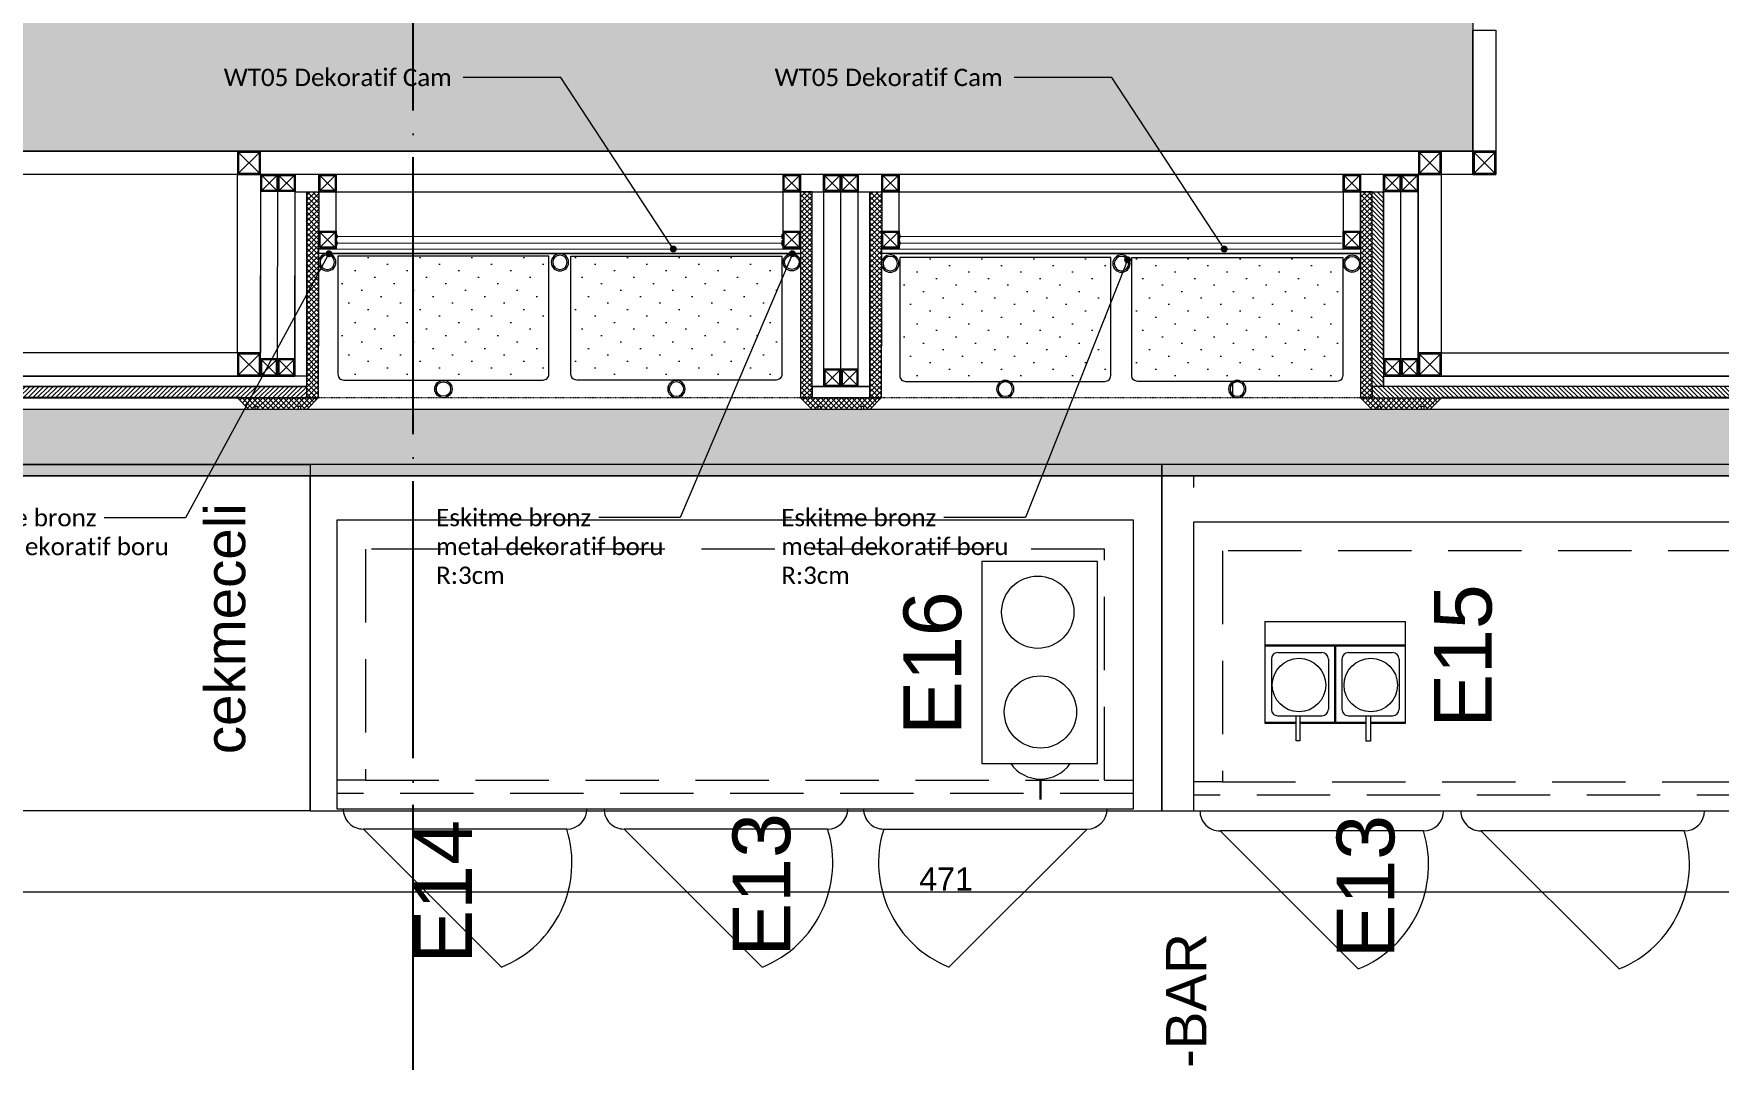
# Model space of a CAD drawing. Header units: millimetres. Extents: x 29001 to 40804, y -8833 to -5892.
# Drawn here: x 33113.3 to 33405.1, y -6345.8 to -6168.1 of the extents above; entities that cross this region are included whole.
import ezdxf
from ezdxf import colors
from ezdxf.entities.mleader import LeaderData, LeaderLine
from ezdxf.math import Vec2, Vec3
from ezdxf.xclip import XClip

# ---------------------------------------------------------------- set-up
doc = ezdxf.new("R2010")
doc.units = ezdxf.units.MM
for name, pattern in [('( Hidden )', [0.375, 0.25, -0.125]), ('DASHDOT', [14, 12, -1, 0, -1]), ('DASHED', [19.05, 12.7, -6.35]), ('DOT', [3.002, 0.002, -3])]:
    doc.linetypes.add(name, pattern=pattern)
doc.layers.get('0').update_dxf_attribs({"lineweight": 0})
doc.layers.get('Defpoints').update_dxf_attribs({"lineweight": 0})
for name, color, linetype, lineweight in [('0 @ 1', 7, 'Continuous', 0), ('AD', 1, 'Continuous', 0), ('AK', 7, 'Continuous', 0), ('Auto-Aydinlatma', 50, 'Continuous', 0), ('Auto-Olcu', 33, 'Continuous', 0), ('Auto-Yazi', 7, 'Continuous', 0), ('mutfak-Ekipman', 4, 'Continuous', 0), ('mutfak-poz no', 7, 'Continuous', 0), ('mutfak-tavuk', 2, 'Continuous', 0), ('xxx_Auto_Duvar_Duvar Plan Kesit', 7, 'Continuous', 0), ('xxx_Auto_Kaplama_Ahşap', 34, 'Continuous', 0), ('xxx_Auto_Kaplama_Ahşap Tarama', 16, 'Continuous', 0), ('xxx_Auto_Kaplama_Aluminyum', 133, 'Continuous', 0), ('xxx_Auto_Kaplama_Cam', 190, 'Continuous', 0), ('xxx_Auto_Kaplama_Mermer', 23, 'Continuous', 0), ('xxx_Auto_Kaplama_Mermer Tarama @ 1', 45, 'Continuous', 0), ('xxx_Auto_Konstruksiyon_Metal', 141, 'Continuous', 0), ('xxx_Auto_Tefris_Aydinlatma', 50, 'Continuous', 0), ('xxx_Auto_Tefris_Silik', 252, 'Continuous', 0), ('xxx_Auto_Yardimci_Yazi', 7, 'Continuous', 0)]:
    doc.layers.add(name, color=color, linetype=linetype, lineweight=lineweight)
doc.styles.add('AUTOBAN', font='')
doc.styles.add('ekp-yazı', font='arial.ttf', dxfattribs={"height": 10})
doc.styles.add('narrow', font='ARIALN.TTF', dxfattribs={"height": 4})
doc.styles.get("Standard").update_dxf_attribs({"font": 'arial.ttf'})
doc.styles.get('AUTOBAN').set_extended_font_data('Helvetica Normal Tr')
doc.dimstyles.new('AUTO_DIM_1-20', dxfattribs={"dimtxt": 4, "dimasz": 0.75, "dimexe": 2, "dimexo": 10, "dimgap": 0.2, "dimtad": 1, "dimdec": 0, "dimrnd": 0.5, "dimdsep": 46, "dimtxsty": 'AUTOBAN', "dimblk": 'ARCHTICK', "dimcen": 2, "dimclrd": 256, "dimclre": 256, "dimclrt": 256, "dimadec": 0, "dimazin": 0, "dimtfac": 1, "dimtdec": 0, "dimtix": 1, "dimtofl": 0, "dimtmove": 1, "dimatfit": 3, "dimfxl": 1, "dimtolj": 1, "dimtzin": 0, "dimlwd": -1, "dimlwe": -1, "dimarcsym": 0})
pattern_1 = [(135, (16495.9894, 8983.27974), (-0.449012806, -0.449012806), []), (225, (16495.9894, 8983.27974), (0.449012806, -0.449012806), [])]
pattern_2 = [(45, (-28096.2956, 50089.1715), (-0.3999999993, 0.3999999993), [])]
pattern_3 = [(0, (-28982.277, 50888.334), (0, 6.985), [5.08, -1.905]), (90, (-28982.277, 50888.334), (-6.985, 4e-16), [5.08, -1.905])]
pattern_4 = [(135, (-28096.2956, 50089.1715), (-3.36759605, -1.12253202), [0, -3.175])]

# ---------------------------------------------------------------- blocks, each defined once
blk = doc.blocks.new('xx bar')
at = {"layer": 'xxx_Auto_Kaplama_Mermer Tarama @ 1', "true_color": 0xb0a4a0}
h = blk.add_hatch(dxfattribs=at)
h.set_pattern_fill('DOTS', color=253, scale=1.5, angle=360)
h.set_pattern_definition([(0, (-4937.8317, -897.8235), (1.190625, 2.38125), [0, -2.38125])])
edge = h.paths.add_edge_path()
edge.add_line((197.53, -500.5), (156.03, -500.5))
edge.add_line((156.03, -500.5), (156.03, -516))
edge.add_line((156.03, -516), (212.53, -516))
edge.add_arc((208.28, -487.06), 29.25, 278.3411, 361.2189)
edge.add_line((237.53, -486.44), (237.5, -27.64))
edge.add_arc((209.15, -28.15), 28.35, 1.0285, 83.2207)
edge.add_line((212.5, 0), (99.02, 0))
edge.add_line((99.02, 0), (0, 0))
edge.add_line((0, 0), (0, -2.82))
edge.add_line((0, -2.82), (0, -4.29))
edge.add_line((0, -4.29), (0, -5.66))
edge.add_line((0, -5.66), (0, -516))
edge.add_line((0, -516), (77.5, -516))
edge.add_line((77.5, -516), (77.5, -500.5))
edge.add_line((77.5, -500.5), (11.5, -500.5))
edge.add_line((11.5, -500.5), (11.5, -30))
edge.add_line((11.5, -30), (59.05, -30))
edge.add_line((59.05, -30), (59.05, -15.5))
edge.add_line((59.05, -15.5), (167.55, -15.5))
edge.add_line((167.55, -15.5), (167.55, -30))
edge.add_line((167.55, -30), (197.5, -30))
edge.add_line((197.5, -30), (197.53, -500.5))
at = {"layer": 'xxx_Auto_Kaplama_Mermer'}
blk.add_line((0, 0), (0, -516), dxfattribs=at)
for points in [[(57.05, -13.5), (57.05, -28), (9.5, -28), (9.5, -502.5), (77.5, -502.5)], [(71.5, -500.5), (11.5, -500.5), (11.5, -30)]]:
    blk.add_lwpolyline(points, dxfattribs=at)
blk = doc.blocks.new('40x40 kutu profil')
at = {"layer": 'xxx_Auto_Konstruksiyon_Metal'}
for points in [[(-1674.77, -595.98), (-1674.77, -599.98), (-1670.77, -599.98), (-1670.77, -595.98), (-1674.77, -595.98)], [(-1670.97, -596.18), (-1674.57, -599.78)], [(-1674.57, -596.18), (-1670.97, -599.78)]]:
    blk.add_lwpolyline(points, dxfattribs=at)
blk.add_lwpolyline([(-1674.57, -596.18), (-1674.57, -599.78), (-1670.97, -599.78), (-1670.97, -596.18)], close=True, dxfattribs=at)
blk = doc.blocks.new('40X40')
at = {"layer": 'xxx_Auto_Konstruksiyon_Metal'}
for p, q in [((-65772.06, 42664.04), (-65769.26, 42661.24)), ((-65769.06, 42664.04), (-65772.06, 42661.04))]:
    blk.add_line(p, q, dxfattribs=at)
for points in [[(-65772.06, 42661.04), (-65769.06, 42661.04), (-65769.06, 42664.04), (-65772.06, 42664.04)], [(-65771.86, 42661.24), (-65769.26, 42661.24), (-65769.26, 42663.84), (-65771.86, 42663.84)]]:
    blk.add_lwpolyline(points, close=True, dxfattribs=at)
blk = doc.blocks.new('xxx r 3')
at = {"layer": '0 @ 1', "true_color": 0x999999}
h = blk.add_hatch(dxfattribs=at)
h.set_pattern_fill('ANGLE', color=253)
h.set_pattern_definition(pattern_3)
h.paths.add_polyline_path([(-1.5, 0, 1), (1.5, 0, 1)])
h.paths.add_polyline_path([(1.25, 0, -1), (-1.25, 0, -1)], flags=16)
at = {"layer": '0 @ 1', "true_color": 0x454545}
h = blk.add_hatch(dxfattribs=at)
h.set_pattern_fill('ANGLE', color=250)
h.set_pattern_definition(pattern_3)
edge = h.paths.add_edge_path()
edge.add_arc((0, 0), 1.25, 0, 360)
at = {"layer": 'xxx_Auto_Kaplama_Aluminyum'}
for radius in [1.5, 1.25]:
    blk.add_circle((0, 0), radius, dxfattribs=at)
blk = doc.blocks.new('ic tefris')
at = {"true_color": 0x454545}
h = blk.add_hatch(color=250, dxfattribs=at)
h.dxf.hatch_style = 1
h.paths.add_polyline_path([(748.77, -715.01), (748.84, -715.01), (748.84, -630.98), (748.77, -630.98)])
h = blk.add_hatch(color=250, dxfattribs=at)
h.dxf.hatch_style = 1
h.paths.add_polyline_path([(748.77, -1007.07), (748.84, -1007.07), (748.84, -923.04), (748.77, -923.04)])
at = {"layer": 'xxx_Auto_Kaplama_Ahşap'}
h = blk.add_hatch(dxfattribs=at)
h.set_pattern_fill('JIS_WOOD', color=256, scale=0.8, angle=-90)
h.set_pattern_definition([(315, (-28096.29364, 50001.5646), (0.3999999993, 0.3999999993), [])])
h.paths.add_polyline_path([(748.77, -726.5), (750.77, -726.5), (750.77, -611.98), (748.77, -611.98)])
h.paths.add_polyline_path([(750.77, -726.5), (750.77, -726.5), (750.77, -611.98), (750.77, -611.98)], flags=17)
h = blk.add_hatch(dxfattribs=at)
h.set_pattern_fill('JIS_WOOD', color=256, scale=0.8)
h.set_pattern_definition(pattern_2)
h.paths.add_polyline_path([(748.77, -1021.06), (750.77, -1021.06), (750.77, -911.04), (748.77, -911.04)])
h = blk.add_hatch(dxfattribs=at)
h.set_pattern_fill('JIS_WOOD', color=256, scale=0.8)
h.set_pattern_definition(pattern_2)
h.paths.add_polyline_path([(750.77, -911.04), (784.5, -911.04), (784.5, -913.04), (750.77, -913.04)])
at = {"layer": 'xxx_Auto_Kaplama_Ahşap Tarama', "linetype": 'Continuous'}
h = blk.add_hatch(dxfattribs=at)
h.set_pattern_fill('ANSI37', color=256, scale=0.2, angle=-180)
h.set_pattern_definition([(225, (-9046.53086, 15195.77823), (0.449012806, -0.449012806), []), (315, (-9046.53086, 15195.77823), (0.449012806, 0.449012806), [])])
h.paths.add_polyline_path([(748.78, -728.5), (746.78, -726.5), (746.78, -725.5), (747.28, -725.5), (747.28, -725), (746.78, -725), (746.77, -718), (747.28, -718), (747.28, -717.5), (746.78, -717.5), (746.78, -716.5), (748.78, -714.5)])
h = blk.add_hatch(dxfattribs=at)
h.set_pattern_fill('ANSI37', color=256, scale=0.2, angle=-270)
h.set_pattern_definition([(135, (16495.9923, 9080.80204), (-0.449012806, -0.449012806), []), (225, (16495.9923, 9080.80204), (0.449012806, -0.449012806), [])])
h.paths.add_polyline_path([(784.5, -726.5), (784.5, -728.59), (748.78, -728.5), (748.78, -726.5)])
h = blk.add_hatch(dxfattribs=at)
h.set_pattern_fill('ANSI37', color=256, scale=0.2, angle=-180)
h.set_pattern_definition([(225, (-9046.5337, 15098.2559), (0.449012806, -0.449012806), []), (315, (-9046.5337, 15098.2559), (0.449012806, 0.449012806), [])])
h.paths.add_polyline_path([(748.77, -826.03), (746.77, -824.03), (746.77, -823.03), (747.27, -823.03), (747.27, -822.53), (746.77, -822.53), (746.77, -815.53), (747.27, -815.53), (747.27, -815.03), (746.77, -815.03), (746.77, -814.03), (748.77, -812.03)])
h = blk.add_hatch(dxfattribs=at)
h.set_pattern_fill('ANSI37', color=256, scale=0.2, angle=-270)
h.set_pattern_definition(pattern_1)
h.paths.add_polyline_path([(784.5, -814.03), (784.5, -812.03), (748.77, -812.03), (748.77, -814.03)])
h = blk.add_hatch(dxfattribs=at)
h.set_pattern_fill('ANSI37', color=256, scale=0.2, angle=-270)
h.set_pattern_definition(pattern_1)
h.paths.add_polyline_path([(784.5, -824.03), (784.5, -826.11), (748.77, -826.03), (748.77, -824.03)])
h = blk.add_hatch(dxfattribs=at)
h.set_pattern_fill('ANSI37', color=256, scale=0.2, angle=-180)
h.set_pattern_definition([(225, (-9046.5337, 15001.23826), (0.449012806, -0.449012806), []), (315, (-9046.5337, 15001.23826), (0.449012806, 0.449012806), [])])
h.paths.add_polyline_path([(748.77, -923.04), (746.77, -921.04), (746.77, -920.04), (747.27, -920.04), (747.27, -919.54), (746.77, -919.54), (746.77, -912.54), (747.27, -912.54), (747.27, -912.04), (746.77, -912.04), (746.77, -911.04), (748.77, -909.04)])
h = blk.add_hatch(dxfattribs=at)
h.set_pattern_fill('ANSI37', color=256, scale=0.2, angle=-270)
h.set_pattern_definition([(135, (16495.9894, 8886.26206), (-0.449012806, -0.449012806), []), (225, (16495.9894, 8886.26206), (0.449012806, -0.449012806), [])])
h.paths.add_polyline_path([(784.5, -911.04), (784.5, -909.04), (748.77, -909.04), (748.77, -911.04)])
at = {"layer": 'xxx_Auto_Kaplama_Cam'}
h = blk.add_hatch(dxfattribs=at)
h.set_pattern_fill('DOTS', color=256, scale=2, angle=135)
h.set_pattern_definition(pattern_4)
edge = h.paths.add_edge_path()
edge.add_line((752.87, -768.45), (773.35, -768.45))
edge.add_line((773.35, -768.45), (773.35, -731.91))
edge.add_line((773.35, -731.91), (752.87, -731.91))
edge.add_arc((752.87, -732.91), 1, 90, 180)
edge.add_line((751.87, -732.91), (751.87, -767.45))
edge.add_arc((752.87, -767.45), 1, 180, 270)
h = blk.add_hatch(dxfattribs=at)
h.set_pattern_fill('DOTS', color=256, scale=2, angle=135)
h.set_pattern_definition(pattern_4)
edge = h.paths.add_edge_path()
edge.add_line((752.87, -772.27), (773.35, -772.27))
edge.add_line((773.35, -772.27), (773.35, -808.81))
edge.add_line((773.35, -808.81), (752.87, -808.81))
edge.add_arc((752.87, -807.81), 1, 180, 270, ccw=False)
edge.add_line((751.87, -807.81), (751.87, -773.27))
edge.add_arc((752.87, -773.27), 1, 90, 180, ccw=False)
h = blk.add_hatch(dxfattribs=at)
h.set_pattern_fill('DOTS', color=256, scale=2, angle=135)
h.set_pattern_definition([(135, (-28096.522, 49991.847), (-3.36759605, -1.12253202), [0, -3.175])])
edge = h.paths.add_edge_path()
edge.add_line((752.64, -865.77), (773.12, -865.77))
edge.add_line((773.12, -865.77), (773.12, -829.23))
edge.add_line((773.12, -829.23), (752.64, -829.23))
edge.add_arc((752.64, -830.23), 1, 90, 180)
edge.add_line((751.64, -830.23), (751.64, -864.77))
edge.add_arc((752.64, -864.77), 1, 180, 270)
h = blk.add_hatch(dxfattribs=at)
h.set_pattern_fill('DOTS', color=256, scale=2, angle=135)
h.set_pattern_definition([(135, (-28096.522, 49992.0264), (-3.36759605, -1.12253202), [0, -3.175])])
edge = h.paths.add_edge_path()
edge.add_line((752.64, -869.42), (773.12, -869.42))
edge.add_line((773.12, -869.42), (773.12, -905.96))
edge.add_line((773.12, -905.96), (752.64, -905.96))
edge.add_arc((752.64, -904.96), 1, 180, 270, ccw=False)
edge.add_line((751.64, -904.96), (751.64, -870.42))
edge.add_arc((752.64, -870.42), 1, 90, 180, ccw=False)
at = {"color": 7}
blk.add_lwpolyline([(748.77, -715.01), (748.84, -715.01), (748.84, -630.98), (748.77, -630.98)], close=True, dxfattribs=at)
at = {"color": 3, "elevation": 0}
for points in [[(773.77, -730.57), (773.77, -811.99)], [(773.77, -827.58), (773.77, -909)]]:
    blk.add_lwpolyline(points, dxfattribs=at)
at = {"color": 7, "elevation": 0}
blk.add_lwpolyline([(748.77, -1007.07), (748.84, -1007.07), (748.84, -923.04), (748.77, -923.04)], close=True, dxfattribs=at)
at = {"layer": 'Auto-Aydinlatma', "elevation": 0}
for points in [[(776.03, -731.62), (775.17, -731.62), (775.17, -731.75), (776.03, -731.75), (776.03, -731.62)], [(777.17, -731.62), (776.32, -731.62), (776.32, -731.75), (777.17, -731.75), (777.17, -731.62)], [(776.03, -809), (775.17, -809), (775.17, -808.87), (776.03, -808.87), (776.03, -809)], [(777.17, -809), (776.32, -809), (776.32, -808.87), (777.17, -808.87), (777.17, -809)], [(776.03, -829.1), (775.17, -829.1), (775.17, -829.23), (776.03, -829.23), (776.03, -829.1)], [(777.17, -829.1), (776.32, -829.1), (776.32, -829.23), (777.17, -829.23), (777.17, -829.1)]]:
    blk.add_lwpolyline(points, dxfattribs=at)
at = {"layer": 'Auto-Aydinlatma'}
for centre, start, end in [((775.6, -731.62, 0), 209.9305, 330.0695), ((776.75, -731.62, 0), 209.9305, 330.0695), ((775.6, -808.99, 0), 29.9305, 150.0695), ((776.75, -808.99, 0), 29.9305, 150.0695), ((775.6, -829.11, 0), 209.9305, 330.0695), ((776.75, -829.11, 0), 209.9305, 330.0695)]:
    blk.add_arc(centre, 0.247, start, end, dxfattribs=at)
at = {"layer": 'xxx_Auto_Kaplama_Ahşap', "linetype": 'Continuous', "elevation": 0}
for points in [[(748.77, -726.5), (750.77, -726.5), (750.77, -611.98), (748.77, -611.98)], [(750.77, -726.5), (752.57, -726.5), (752.57, -611.98), (750.77, -611.98)], [(748.78, -728.5), (746.78, -726.5), (746.78, -725.5), (747.28, -725.5), (747.28, -725), (746.78, -725), (746.77, -718), (747.28, -718), (747.28, -717.5), (746.78, -717.5), (746.78, -716.5), (748.78, -714.5)], [(784.5, -726.5), (784.5, -728.59), (748.78, -728.5), (748.78, -726.5)], [(752.57, -724.5), (784.5, -724.5), (784.5, -726.5), (752.57, -726.5)], [(748.77, -826.03), (746.77, -824.03), (746.77, -823.03), (747.27, -823.03), (747.27, -822.53), (746.77, -822.53), (746.77, -815.53), (747.27, -815.53), (747.27, -815.03), (746.77, -815.03), (746.77, -814.03), (748.77, -812.03)], [(784.5, -814.03), (784.5, -812.03), (748.77, -812.03), (748.77, -814.03)], [(784.5, -824.03), (784.5, -826.11), (748.77, -826.03), (748.77, -824.03)], [(748.77, -923.04), (746.77, -921.04), (746.77, -920.04), (747.27, -920.04), (747.27, -919.54), (746.77, -919.54), (746.77, -912.54), (747.27, -912.54), (747.27, -912.04), (746.77, -912.04), (746.77, -911.04), (748.77, -909.04)], [(784.5, -911.04), (784.5, -909.04), (748.77, -909.04), (748.77, -911.04)]]:
    blk.add_lwpolyline(points, close=True, dxfattribs=at)
for points in [[(748.77, -728.5), (748.77, -631.65)], [(748.77, -728.5), (748.77, -631.65)], [(784.5, -816.03), (750.77, -816.03), (750.77, -822.03), (784.5, -822.03)], [(748.77, -911.04), (750.77, -911.04)], [(750.77, -913.04), (752.57, -913.04), (752.57, -1016.27)]]:
    blk.add_lwpolyline(points, dxfattribs=at)
at = {"layer": 'xxx_Auto_Kaplama_Ahşap', "elevation": 0}
for points in [[(748.77, -824.03), (750.77, -824.03), (750.77, -814.03), (748.77, -814.03)], [(748.77, -824.03), (748.77, -814.03), (750.77, -814.03), (750.77, -824.03)], [(750.77, -814.03), (784.5, -814.03), (784.5, -816.03), (750.77, -816.03)], [(750.77, -822.03), (784.5, -822.03), (784.5, -824.03), (750.77, -824.03)], [(750.77, -911.04), (784.5, -911.04), (784.5, -913.04), (750.77, -913.04)]]:
    blk.add_lwpolyline(points, close=True, dxfattribs=at)
at = {"layer": 'xxx_Auto_Kaplama_Ahşap'}
blk.add_lwpolyline([(748.77, -1021.06), (750.77, -1021.06), (750.77, -911.04), (748.77, -911.04)], close=True, dxfattribs=at)
at = {"layer": 'xxx_Auto_Kaplama_Cam', "elevation": 0}
for points in [[(773.78, -728.56), (774.58, -728.56), (774.57, -812.03), (773.77, -812.03)], [(773.78, -826.09), (774.58, -826.09), (774.57, -909.04), (773.77, -909.04)]]:
    blk.add_lwpolyline(points, close=True, dxfattribs=at)
for points in [[(752.87, -768.45), (773.35, -768.45), (773.35, -731.91), (752.87, -731.91, 0.414214), (751.87, -732.91), (751.87, -767.45, 0.414214)], [(752.87, -772.27), (773.35, -772.27), (773.35, -808.81), (752.87, -808.81, -0.414214), (751.87, -807.81), (751.87, -773.27, -0.414214)], [(752.64, -865.77), (773.12, -865.77), (773.12, -829.23), (752.64, -829.23, 0.414214), (751.64, -830.23), (751.64, -864.77, 0.414214)], [(752.64, -869.42), (773.12, -869.42), (773.12, -905.96), (752.64, -905.96, -0.414214), (751.64, -904.96), (751.64, -870.42, -0.414214)]]:
    blk.add_lwpolyline(points, format="xyb", close=True, dxfattribs=at)
at = {"layer": 'xxx_Auto_Konstruksiyon_Metal', "elevation": 0}
for points in [[(756.57, -619.48), (752.57, -619.48), (752.57, -718.5), (756.57, -718.5)], [(756.57, -714.5), (787.5, -714.5), (787.5, -718.5), (756.57, -718.5)], [(752.77, -718.67), (752.77, -721.27), (755.37, -721.27), (755.37, -718.67)], [(752.77, -721.67), (752.77, -724.27), (755.37, -724.27), (755.37, -721.67)], [(784.5, -913.04), (787.5, -913.04), (787.5, -724.5), (784.5, -724.5)], [(777.67, -731.62), (787.5, -731.62), (787.5, -728.59), (777.67, -728.59)], [(777.67, -812.03), (787.5, -812.03), (787.5, -809), (777.67, -809)], [(750.97, -816.23), (750.97, -818.83), (753.57, -818.83), (753.57, -816.23)], [(750.97, -819.23), (750.97, -821.83), (753.57, -821.83), (753.57, -819.23)], [(777.67, -829.1), (787.5, -829.1), (787.5, -826.07), (777.67, -826.1)], [(777.67, -909.04), (787.5, -909.04), (787.5, -906.01), (777.67, -906.01)], [(752.77, -913.24), (752.77, -915.84), (755.37, -915.84), (755.37, -913.24)], [(752.77, -916.24), (752.77, -918.84), (755.37, -918.84), (755.37, -916.24)]]:
    blk.add_lwpolyline(points, close=True, dxfattribs=at)
at = {"layer": 'xxx_Auto_Konstruksiyon_Metal'}
for points in [[(787.5, -619.48), (791.5, -619.48), (791.5, -928.5), (787.5, -928.5)], [(756.58, -1012.27), (752.58, -1012.27), (752.57, -919.04), (756.57, -919.04)], [(756.57, -923.04), (787.5, -923.04), (787.5, -919.04), (756.57, -919.04)], [(787.5, -928.5), (812.5, -928.5), (812.5, -932.5), (787.5, -932.5)]]:
    blk.add_lwpolyline(points, close=True, dxfattribs=at)
at = {"layer": 'xxx_Auto_Konstruksiyon_Metal', "elevation": 0}
for points in [[(787.5, -718.5), (752.57, -718.47), (752.57, -724.47), (787.5, -724.5)], [(752.57, -718.47), (752.57, -721.47), (755.57, -721.47), (755.57, -718.47), (752.57, -718.47)], [(755.37, -718.67), (752.77, -721.27)], [(752.77, -718.67), (755.37, -721.27)], [(752.57, -721.47), (752.57, -724.47), (755.57, -724.47), (755.57, -721.47), (752.57, -721.47)], [(755.37, -721.67), (752.77, -724.27)], [(752.77, -721.67), (755.37, -724.27)], [(755.57, -721.47), (787.5, -721.5)], [(750.77, -816.03), (750.77, -819.03), (753.77, -819.03), (753.77, -816.03), (750.77, -816.03)], [(753.57, -816.23), (750.97, -818.83)], [(750.97, -816.23), (753.57, -818.83)], [(750.77, -819.03), (750.77, -822.03), (753.77, -822.03), (753.77, -819.03), (750.77, -819.03)], [(753.57, -819.23), (750.97, -821.83)], [(750.97, -819.23), (753.57, -821.83)], [(753.77, -819.03), (784.5, -819.03)], [(755.57, -913.04), (787.5, -913.04)], [(755.57, -916.04), (787.5, -916.04)], [(755.57, -919.04), (787.5, -919.04)]]:
    blk.add_lwpolyline(points, dxfattribs=at)
at = {"layer": 'xxx_Auto_Konstruksiyon_Metal'}
for points in [[(752.57, -913.04), (752.57, -916.04), (755.57, -916.04), (755.57, -913.04), (752.57, -913.04)], [(755.37, -913.24), (752.77, -915.84)], [(752.77, -913.24), (755.37, -915.84)], [(752.57, -916.04), (752.57, -919.04), (755.57, -919.04), (755.57, -916.04), (752.57, -916.04)], [(752.77, -916.24), (755.37, -918.84)], [(755.37, -916.24), (752.77, -918.84)]]:
    blk.add_lwpolyline(points, dxfattribs=at)
at = {"layer": 'xxx_Auto_Tefris_Aydinlatma', "color": 2, "linetype": '( Hidden )', "ltscale": 5, "true_color": 0xe6e600, "const_width": 0.2, "elevation": 1252.24}
for points in [[(775.6, -731.87), (775.6, -808.74)], [(776.75, -731.87), (776.75, -808.74)], [(775.6, -829.35), (775.6, -905.76)], [(776.75, -829.35), (776.75, -905.76)]]:
    blk.add_lwpolyline(points, dxfattribs=at)
at = {"layer": 'xxx_Auto_Tefris_Silik', "linetype": 'DOT', "ltscale": 0.005, "elevation": 0}
for points in [[(746.77, -911.04), (746.78, -726.5)], [(748.77, -911.04), (748.77, -726.5)]]:
    blk.add_lwpolyline(points, dxfattribs=at)
at = {"color": 3, "xscale": -1, "rotation": 180}
for p in [(772.28, -730.06, 0), (772.27, -770.36, 0), (750.32, -790.55, -47.64), (772.05, -827.58, 0), (750.32, -847.51, -47.64), (772.05, -867.63, 0), (750.32, -887.69, -47.64)]:
    blk.add_blockref('xxx r 3', p, dxfattribs=at)
at = {"color": 3}
for p in [(750.32, -750.18, -47.64), (772.28, -810.53, 0), (772.05, -907.59, 0)]:
    blk.add_blockref('xxx r 3', p, dxfattribs=at)
at = {"layer": 'Auto-Olcu', "xscale": -1, "rotation": 270}
for p in [(-41876.53, 65050.53, 0), (-41876.53, 65047.53, 0), (-41886.37, 65040.44, 0), (-41876.54, 65040.44, 0), (-41886.37, 64960.04, 0), (-41876.54, 64960.04, 0), (-41876.54, 64953.04, 0), (-41876.54, 64950.03, 0), (-41886.37, 64942.96, 0), (-41876.54, 64942.96, 0), (-41886.37, 64863.02, 0), (-41876.54, 64863.02, 0), (-41876.54, 64856.02, 0), (-41876.54, 64853.02, 0)]:
    blk.add_blockref('40X40', p, dxfattribs=at)
at = {"layer": 'xxx_Auto_Konstruksiyon_Metal'}
for p in [(2427.34, -118.52, 0), (2462.27, -118.52, 0), (2427.34, -323.07), (2462.27, -323.07, 0), (2462.27, -332.52)]:
    blk.add_blockref('40x40 kutu profil', p, dxfattribs=at)
blk = doc.blocks.new('_ArchTick')
at = {"color": 0, "linetype": 'ByBlock', "const_width": 0.15}
blk.add_lwpolyline([(-0.5, -0.5), (0.5, 0.5)], dxfattribs=at)
blk = doc.blocks.new('*D200')
at = {"layer": 'Auto-Olcu', "transparency": 16777216}
for p, q in [((33506.62, -6302.28), (33506.62, -6318.76)), ((33036.12, -6316.76), (33506.62, -6316.76)), ((33036.12, -6320.73), (33036.12, -6318.76))]:
    blk.add_line(p, q, dxfattribs=at)
at = {"layer": 'Defpoints', "color": 0, "transparency": 16777216}
for p in [(33506.62, -6292.28), (33036.12, -6310.73), (33506.62, -6316.76)]:
    blk.add_point(p, dxfattribs=at)
at = {"layer": 'Auto-Olcu', "transparency": 16777216, "xscale": 0.75, "yscale": 0.75, "zscale": 0.75, "rotation": 180}
blk.add_blockref('_ArchTick', (33036.12, -6316.76), dxfattribs=at)
at = {"layer": 'Auto-Olcu', "transparency": 16777216, "xscale": 0.75, "yscale": 0.75, "zscale": 0.75}
blk.add_blockref('_ArchTick', (33506.62, -6316.76), dxfattribs=at)
at = {"layer": 'Auto-Olcu', "transparency": 16777216, "insert": (33271.37, -6314.56), "char_height": 4, "attachment_point": 5, "style": 'AUTOBAN'}
blk.add_mtext('\\A1;471', dxfattribs=at)
blk = doc.blocks.new('A$C30A83E8E')
at = {"color": 251, "ltscale": 6}
for p, q in [((-4.42, 18.3), (0, 18.3)), ((-4.42, 17.54), (-4.42, 18.3)), ((0, 17.54), (-4.42, 17.54)), ((0, 18.3), (0, 17.54)), ((-4.42, 6.08), (-0.1, 6.08)), ((-4.42, 5.42), (-4.42, 6.08)), ((-0.1, 6.08), (-0.1, 5.42)), ((-0.1, 5.42), (-4.42, 5.42))]:
    blk.add_line(p, q, dxfattribs=at)
for centre in [(-9.74, 18.35), (-9.74, 5.92)]:
    blk.add_circle(centre, 4.63, dxfattribs=at)
at = {"layer": 'AD', "color": 251}
for p, q in [((-16.64, 24.38), (-16.64, 0)), ((-16.49, 24.38), (-16.49, 12.23)), ((-3.29, 18.3), (-3.29, 24.38)), ((-15.37, 14.48), (-15.37, 22.13)), ((-14.24, 23.25), (-5.54, 23.25)), ((-4.42, 14.48), (-4.42, 22.13)), ((-3.29, 12.23), (-3.29, 17.54)), ((-16.49, 12.23), (-3.29, 12.23)), ((-3.29, 12.15), (-16.49, 12.15)), ((-16.49, 12.15), (-16.49, 0)), ((-14.24, 13.35), (-5.54, 13.35)), ((-3.29, 6.08), (-3.29, 12.15)), ((-15.37, 2.25), (-15.37, 9.9)), ((-14.24, 11.03), (-5.54, 11.03)), ((-4.42, 2.25), (-4.42, 9.9)), ((-3.29, 0), (-3.29, 5.42)), ((-14.24, 1.13), (-5.54, 1.13))]:
    blk.add_line(p, q, dxfattribs=at)
for centre, start, end in [((-14.24, 22.13), 90, 180), ((-5.54, 22.13), 0, 90), ((-14.24, 14.48), 180, 270), ((-5.54, 14.48), 270, 0), ((-14.24, 9.9), 90, 180), ((-5.54, 9.9), 0, 90), ((-14.24, 2.25), 180, 270), ((-5.54, 2.25), 270, 0)]:
    blk.add_arc(centre, 1.12, start, end, dxfattribs=at)
at = {"layer": 'AK', "color": 4}
for p, q in [((-3.14, 24.38), (-20.77, 24.38)), ((-20.77, 0), (-20.77, 24.38)), ((-3.14, 18.3), (-3.14, 24.38)), ((-3.14, 6.08), (-3.14, 17.54)), ((-3.14, 0), (-3.14, 5.42)), ((-20.77, 0), (-3.14, 0))]:
    blk.add_line(p, q, dxfattribs=at)
blk = doc.blocks.new('dsf')
at = {"color": 8, "true_color": 0x6e6e6e}
for p, q in [((-18900.17, 5190.07, 0), (-18900.17, 5290.07, 0)), ((-18842.17, 5190.07, 0), (-18842.17, 5290.07, 0)), ((-18842.17, 5289.08, 0), (-18842.17, 5184.57, 0)), ((-18840.17, 5290.07, 0), (-18840.17, 5190.07, 0)), ((-18840.17, 5190.07, 0), (-18900.17, 5190.07, 0)), ((-18840.17, 5190.07, 0), (-18900.17, 5190.07, 0)), ((-18900.17, 5190.07, 0), (-18900.17, 5042.57, 0)), ((-18842.17, 5042.57, 0), (-18842.17, 5190.07, 0)), ((-18840.17, 5042.57, 0), (-18840.17, 5190.07, 0)), ((-18842.17, 5037.07, 0), (-18842.17, 5184.57, 0)), ((-18840.17, 5042.57, 0), (-18900.17, 5042.57, 0)), ((-18900.17, 5042.57, 0), (-18900.17, 4895.07, 0)), ((-18900.17, 5042.57, 0), (-18840.17, 5042.57, 0)), ((-18900.17, 5042.57, 0), (-18840.17, 5042.57, 0)), ((-18842.17, 4895.07, 0), (-18842.17, 5042.57, 0)), ((-18840.17, 5042.57, 0), (-18842.17, 5042.57, 0)), ((-18840.17, 4895.07, 0), (-18840.17, 5042.57, 0)), ((-18842.17, 5037.07, 0), (-18844.17, 5037.07, 0)), ((-18842.17, 4889.57, 0), (-18842.17, 5037.07, 0))]:
    blk.add_line(p, q, dxfattribs=at)
at = {"color": 8, "linetype": 'DASHED', "true_color": 0x6e6e6e}
for p, q in [((-18897.16, 5047.46, 0), (-18897.16, 5185.46, 0)), ((-18894.85, 5180.46, 0), (-18894.85, 5185.46, 0)), ((-18894.85, 5052.46, 0), (-18894.85, 5047.46, 0)), ((-18897.48, 4899.07, 0), (-18897.48, 5037.07, 0)), ((-18895.17, 5032.07, 0), (-18895.17, 5037.07, 0))]:
    blk.add_line(p, q, dxfattribs=at)
at = {"color": 8, "linetype": 'Continuous', "lineweight": 0, "true_color": 0x6e6e6e}
for p, q in [((-18903.35, 5180.84, 0), (-18927.26, 5156.93, 0)), ((-18903.35, 5145.62, 0), (-18903.35, 5180.84, 0)), ((-18903.35, 5135.66, 0), (-18927.26, 5111.75, 0)), ((-18903.35, 5100.45, 0), (-18903.35, 5135.66, 0)), ((-18903.35, 5090.72, 0), (-18903.35, 5055.51, 0)), ((-18903.35, 5055.51, 0), (-18927.26, 5079.42, 0)), ((-18903.67, 5032.45, 0), (-18927.58, 5008.54, 0)), ((-18903.67, 4997.24, 0), (-18903.67, 5032.45, 0)), ((-18903.67, 4987.27, 0), (-18927.58, 4963.36, 0)), ((-18903.67, 4952.06, 0), (-18903.67, 4987.27, 0))]:
    blk.add_line(p, q, dxfattribs=at)
at = {"color": 8, "true_color": 0x6e6e6e, "elevation": 0}
for points in [[(-18899.85, 5185.46), (-18899.85, 5047.46), (-18849.85, 5047.46), (-18849.85, 5185.46)], [(-18891.99, 5073.71), (-18891.99, 5053.71), (-18856.99, 5053.71), (-18856.99, 5073.71)], [(-18900.17, 5037.07), (-18900.17, 4899.07), (-18850.17, 4899.07), (-18850.17, 5037.07)]]:
    blk.add_lwpolyline(points, close=True, dxfattribs=at)
at = {"color": 8, "linetype": 'DASHED', "true_color": 0x6e6e6e, "elevation": 0}
for points in [[(-18894.85, 5180.46), (-18894.85, 5052.46), (-18854.85, 5052.46), (-18854.85, 5180.46)], [(-18895.17, 5032.07), (-18895.17, 4904.07), (-18855.17, 4904.07), (-18855.17, 5032.07)]]:
    blk.add_lwpolyline(points, close=True, dxfattribs=at)
at = {"color": 8, "true_color": 0x6e6e6e, "const_width": 0.4, "elevation": 0}
blk.add_lwpolyline([(-18894.67, 5063.58), (-18898.25, 5063.58)], dxfattribs=at)
at = {"color": 8, "true_color": 0x6e6e6e}
for centre in [(-18883.06, 5063.58, 0), (-18865.78, 5064.04, 0)]:
    blk.add_circle(centre, 6.26, dxfattribs=at)
at = {"color": 8, "linetype": 'Continuous', "lineweight": 0, "true_color": 0x6e6e6e}
for centre, radius, start, end in [((-18899.85, 5180.84, 0), 3.5, 90, 180), ((-18909.17, 5164.25, 0), 19.52, 202.035, 287.3428), ((-18899.85, 5145.62, 0), 3.5, 180, 270), ((-18899.85, 5135.66, 0), 3.5, 90, 180), ((-18909.17, 5119.07, 0), 19.52, 202.035, 287.3428), ((-18899.85, 5100.45, 0), 3.5, 180, 270), ((-18899.85, 5090.72, 0), 3.5, 90, 180), ((-18909.17, 5072.09, 0), 19.52, 72.6572, 157.965), ((-18899.85, 5055.51, 0), 3.5, 180, 270), ((-18900.17, 5032.45, 0), 3.5, 90, 180), ((-18909.49, 5015.87, 0), 19.52, 202.035, 287.3428), ((-18900.17, 4997.24, 0), 3.5, 180, 270), ((-18900.17, 4987.27, 0), 3.5, 90, 180), ((-18909.49, 4970.69, 0), 19.52, 202.035, 287.3428), ((-18900.17, 4952.06, 0), 3.5, 180, 270)]:
    blk.add_arc(centre, radius, start, end, dxfattribs=at)
at = {"color": 8, "true_color": 0x6e6e6e}
blk.add_arc((-18888.42, 5063.58, 0), 6.26, 124.8354, 235.1646, dxfattribs=at)
at = {"layer": 'mutfak-Ekipman', "color": 8, "true_color": 0x6e6e6e}
blk.add_line((-18900.17, 5190.07, 0), (-18842.17, 5190.07, 0), dxfattribs=at)
at = {"layer": 'mutfak-tavuk', "color": 8, "true_color": 0x6e6e6e, "rotation": 180}
blk.add_blockref('A$C30A83E8E', (-18888.14, 5024.71, 0), dxfattribs=at)
at = {"color": 8, "true_color": 0x6e6e6e}
for s, p in [('cekmeceli', (-18890.37, 5201.31)), ('E-BAR', (-18951.25, 5034.82))]:
    blk.add_text(s, height=7, rotation=360, dxfattribs=at).set_placement(p)
at = {"layer": 'mutfak-poz no', "color": 8, "true_color": 0x6e6e6e, "style": 'ekp-yazı'}
for s, p in [('E14', (-18926.65, 5162.06, 0)), ('E13', (-18925.43, 5106.91, 0)), ('E16', (-18887.02, 5077.3, 0)), ('E13', (-18925.75, 5002.27, 0)), ('E15', (-18885.8, 4985.42, 0))]:
    blk.add_text(s, height=10, dxfattribs=at).set_placement(p)
blk = doc.blocks.new('_Dot')
at = {"color": 0, "linetype": 'ByBlock', "lineweight": -2}
blk.add_line((-0.5, 0), (-1, 0), dxfattribs=at)
at = {"color": 0, "linetype": 'ByBlock', "const_width": 0.5}
blk.add_lwpolyline([(-0.25, 0, 1), (0.25, 0, 1)], format="xyb", close=True, dxfattribs=at)

msp = doc.modelspace()

# ---------------------------------------------------------------- hatches: boundary and pattern name
at = {"lineweight": 0, "true_color": 0x454545}
h = msp.add_hatch(color=250, dxfattribs=at)
h.dxf.hatch_style = 1
h.paths.add_polyline_path([(32963.15, -6128.5), (32963.15, -6188.5), (33362.62, -6188.5), (33362.62, -6128.5)])

# ---------------------------------------------------------------- linework, layer by layer
at = {"layer": 'xxx_Auto_Duvar_Duvar Plan Kesit', "lineweight": 0, "elevation": 0}
msp.add_lwpolyline([(32963.15, -6128.5), (33362.62, -6128.5), (33362.62, -6188.5), (32963.15, -6188.5)], dxfattribs=at)

# ---------------------------------------------------------------- block references
at = {"rotation": 270}
msp.add_blockref('xx bar', (33536.62, -6233.23), dxfattribs=at)

# ---------------------------------------------------------------- next in the draw order: block references
ref = msp.add_blockref('ic tefris', (32434.12, -6980, 0), dxfattribs=dict(rotation=90))
XClip(ref).set_block_clipping_path([(473.102413849, -1154.2168538486), (864.3566436825, -529.0340713925)])

# ---------------------------------------------------------------- next in the draw order: linework, layer by layer
at = {"layer": 'Auto-Yazi', "color": 4, "linetype": 'DASHDOT', "lineweight": -3, "ltscale": 4}
msp.add_lwpolyline([(33179.08, -6518.02), (33179.08, -6056.79)], dxfattribs=at)

# ---------------------------------------------------------------- next in the draw order: block references
at = {"rotation": 89.99999999999999}
msp.add_blockref('dsf', (38351.29, 12597.44, 0), dxfattribs=at)

# ---------------------------------------------------------------- next in the draw order: dimensions: what is measured, and where the dimension line sits
at = {"layer": 'Auto-Olcu'}
dim = msp.add_linear_dim(base=(33506.6182, -6316.7649), p1=(33036.1175, -6310.7281), p2=(33506.6182, -6292.2818), dimstyle='AUTO_DIM_1-20', dxfattribs=at)
dim.commit()
dim.dimension.update_dxf_attribs({"geometry": '*D200', "text_midpoint": (33271.3679, -6314.5649)})

# ---------------------------------------------------------------- next in the draw order: leaders
at = {"layer": 'xxx_Auto_Yardimci_Yazi'}
ml = msp.add_multileader_mtext('Standard', dxfattribs=at)
ml.set_content('{\\fCalibri Light|b0|i0|c162|p34;WT05 Dekoratif Cam}', color=256, style='narrow')
ml.set_leader_properties(color=256, linetype='ByLayer', lineweight=-1)
ml.set_arrow_properties(name='DOT')
ml.build(insert=Vec2(0, 0))
ml.multileader.update_dxf_attribs({"dogleg_length": 49.61, "arrow_head_size": 1.2})
ctx = ml.context
ctx.base_point, ctx.char_height, ctx.arrow_head_size, ctx.plane_origin = Vec3(33144.8, -6175.72), 3, 1.2, Vec3(33562.6, -6077.49)
ctx.text_align_type = 2
notes = []
notes.append((ctx, [(0, (1, 1, 0), (33204.65, -6175.72), (-1, 0), 16.9, [(0, [(33224.13, -6205.43)], 0, [])])]))
ctx.mtext.insert, ctx.mtext.width, ctx.mtext.defined_height, ctx.mtext.alignment, ctx.mtext.flow_direction = Vec3(33185.75, -6174.2), 186.3768, 39.78, 3, 5
ml = msp.add_multileader_mtext('Standard', dxfattribs=at)
ml.set_content('{\\fCalibri Light|b0|i0|c162|p34;WT05 Dekoratif Cam}', color=256, style='narrow')
ml.set_leader_properties(color=256, linetype='ByLayer', lineweight=-1)
ml.set_arrow_properties(name='DOT')
ml.build(insert=Vec2(0, 0))
ml.multileader.update_dxf_attribs({"dogleg_length": 49.61, "arrow_head_size": 1.2})
ctx = ml.context
ctx.base_point, ctx.char_height, ctx.arrow_head_size, ctx.plane_origin = Vec3(33240.22, -6175.72), 3, 1.2, Vec3(33658.01, -6077.49)
ctx.text_align_type = 2
notes.append((ctx, [(0, (1, 1, 0), (33300.06, -6175.72), (-1, 0), 16.9, [(0, [(33319.54, -6205.43)], 0, [])])]))
ctx.mtext.insert, ctx.mtext.width, ctx.mtext.defined_height, ctx.mtext.alignment, ctx.mtext.flow_direction = Vec3(33281.16, -6174.2), 186.3768, 39.78, 3, 5
ml = msp.add_multileader_mtext('Standard', dxfattribs=at)
ml.set_content('{\\fCalibri Light|b0|i0|c162|p34;Eskitme bronz \\Pmetal dekoratif boru\\PR:3cm}', color=256, style='narrow')
ml.set_leader_properties(color=256, linetype='ByLayer', lineweight=-1)
ml.set_arrow_properties(name='DOT')
ml.build(insert=Vec2(0, 0))
ml.multileader.update_dxf_attribs({"dogleg_length": 49.61, "arrow_head_size": 1.2})
ctx = ml.context
ctx.base_point, ctx.char_height, ctx.arrow_head_size, ctx.plane_origin = Vec3(33095.36, -6251.98), 3, 1.2, Vec3(33497.59, -6153.75)
notes.append((ctx, [(0, (1, 1, 0), (33139.64, -6251.98), (-1, 0), 14.11, [(0, [(33164.47, -6206.25)], 0, [])])]))
ctx.mtext.insert, ctx.mtext.width, ctx.mtext.defined_height, ctx.mtext.flow_direction = Vec3(33097.36, -6250.46), 186.3768, 39.78, 5
ml = msp.add_multileader_mtext('Standard', dxfattribs=at)
ml.set_content('{\\fCalibri Light|b0|i0|c162|p34;Eskitme bronz \\Pmetal dekoratif boru\\PR:3cm}', color=256, style='narrow')
ml.set_leader_properties(color=256, linetype='ByLayer', lineweight=-1)
ml.set_arrow_properties(name='DOT')
ml.build(insert=Vec2(0, 0))
ml.multileader.update_dxf_attribs({"dogleg_length": 49.61, "arrow_head_size": 1.2})
ctx = ml.context
ctx.base_point, ctx.char_height, ctx.arrow_head_size, ctx.plane_origin = Vec3(33181.04, -6251.96), 3, 1.2, Vec3(33583.27, -6153.73)
notes.append((ctx, [(0, (1, 1, 0), (33225.32, -6251.96), (-1, 0), 14.11, [(0, [(33244.75, -6206.23)], 0, [])])]))
ctx.mtext.insert, ctx.mtext.width, ctx.mtext.defined_height, ctx.mtext.flow_direction = Vec3(33183.04, -6250.44), 186.3768, 39.78, 5
ml = msp.add_multileader_mtext('Standard', dxfattribs=at)
ml.set_content('{\\fCalibri Light|b0|i0|c162|p34;Eskitme bronz \\Pmetal dekoratif boru\\PR:3cm}', color=256, style='narrow')
ml.set_leader_properties(color=256, linetype='ByLayer', lineweight=-1)
ml.set_arrow_properties(name='DOT')
ml.build(insert=Vec2(0, 0))
ml.multileader.update_dxf_attribs({"dogleg_length": 49.61, "arrow_head_size": 1.2})
ctx = ml.context
ctx.base_point, ctx.char_height, ctx.arrow_head_size, ctx.plane_origin = Vec3(33240.82, -6251.96), 3, 1.2, Vec3(33643.05, -6153.73)
notes.append((ctx, [(0, (1, 1, 0), (33285.1, -6251.96), (-1, 0), 14.11, [(0, [(33302.81, -6207.29)], 0, [])])]))
ctx.mtext.insert, ctx.mtext.width, ctx.mtext.defined_height, ctx.mtext.flow_direction = Vec3(33242.82, -6250.44), 186.3768, 39.78, 5
for ctx, leaders in notes:
    for number, flags, end, landing, length, lines in leaders:
        leader = LeaderData()
        leader.index, (leader.has_last_leader_line, leader.has_dogleg_vector, leader.attachment_direction) = number, flags
        leader.last_leader_point, leader.dogleg_vector, leader.dogleg_length = Vec3(end), Vec3(landing), length
        for number, points, colour, breaks in lines:
            line = LeaderLine()
            line.index, line.vertices, line.color, line.breaks = number, Vec3.list(points), colors.encode_raw_color(colour), breaks
            leader.lines.append(line)
        ctx.leaders.append(leader)

doc.saveas('drawing.dxf')
